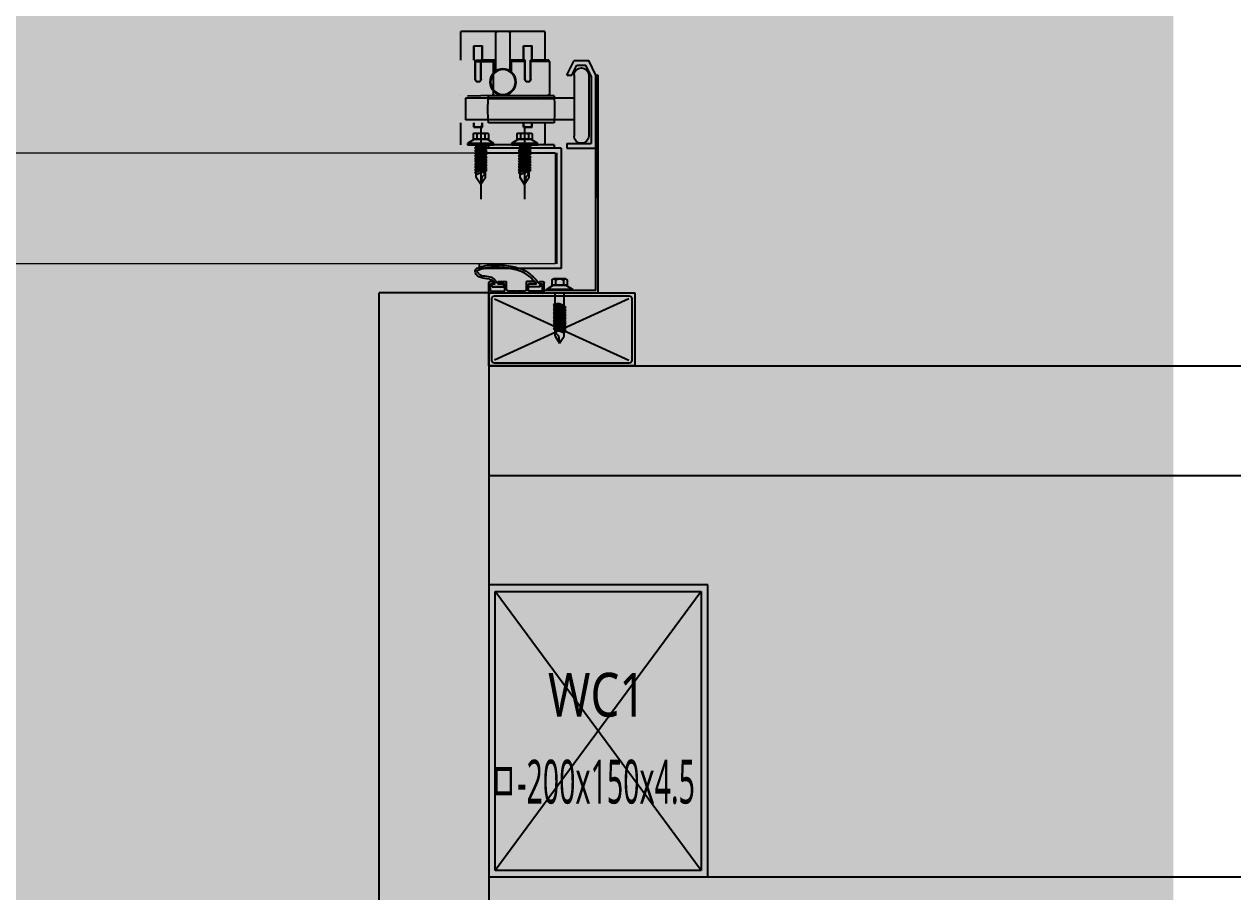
# Model space of a CAD drawing. Header units: millimetres. Extents: x -27408 to 60590, y 623 to 42257.
# Drawn here: x 59379.23 to 59395.42, y 17689.33 to 17700.96 of the extents above; entities that cross this region are included whole.
import ezdxf
from ezdxf.enums import TextEntityAlignment as Align

# ---------------------------------------------------------------- set-up
doc = ezdxf.new("R2010")
doc.units = ezdxf.units.MM
doc.header["$LTSCALE"] = 100
doc.header["$MEASUREMENT"] = 0
doc.header["$PDSIZE"] = -10
doc.linetypes.add('HIDDEN', pattern=[2, 1, -1])
doc.layers.get('0').update_dxf_attribs({"linetype": 'CONTINUOUS'})
doc.layers.get('Defpoints').update_dxf_attribs({"color": 171, "linetype": 'CONTINUOUS'})
for name, color, linetype in [('254', 254, 'CONTINUOUS'), ('ELE9', 9, 'CONTINUOUS'), ('FIN(패널-T75 글라스울)', 6, 'CONTINUOUS'), ('h COLUMN', 252, 'CONTINUOUS'), ('LED', 7, 'CONTINUOUS'), ('OVERHEAD DOOR - 1', 4, 'CONTINUOUS'), ('OVERHEAD DOOR - ETC', 252, 'CONTINUOUS'), ('WC', 2, 'CONTINUOUS')]:
    doc.layers.add(name, color=color, linetype=linetype)
doc.styles.add('TE', font='malgun_0.ttf')

# ---------------------------------------------------------------- blocks, each defined once
blk = doc.blocks.new('*U241')
at = {"color": 0, "linetype": 'ByBlock'}
for p, q in [((100, 75), (-100, 75)), ((-100, 75), (-100, -75)), ((100, -75), (100, 75)), ((-95.5, 70.5), (95.5, 70.5)), ((-95.5, -70.5), (-95.5, 70.5)), ((95.5, 70.5), (95.5, -70.5)), ((95.5, -70.5), (-95.5, -70.5)), ((-100, -75), (100, -75))]:
    blk.add_line(p, q, dxfattribs=at)
at = {"layer": 'Defpoints'}
blk.add_point((0, 0), dxfattribs=at)
blk = doc.blocks.new('WC1')
at = {"layer": 'h COLUMN', "ltscale": 0.1}
for p, q in [((70.5, -95.5), (-70.5, 95.5)), ((70.5, 95.5), (-70.5, -95.5))]:
    blk.add_line(p, q, dxfattribs=at)
at = {"layer": 'h COLUMN', "ltscale": 0.1, "rotation": 90}
blk.add_blockref('*U241', (0, 0), dxfattribs=at)
at = {"layer": 'Defpoints', "style": 'TE'}
for s, width, p in [('WC1', 0.8, (-34.44, 24.8)), ('ㅁ-200x150x4.5', 0.5, (-74.29, -34.76))]:
    blk.add_text(s, height=30, dxfattribs=dict(at, width=width)).set_placement(p, align=Align.MIDDLE_LEFT)
blk = doc.blocks.new('지하2층 WC1 2 배치')
at = {"layer": 'WC'}
blk.add_blockref('WC1', (196100, -77700), dxfattribs=at)
blk = doc.blocks.new('A$Ca9da7916')
at = {"layer": 'OVERHEAD DOOR - ETC'}
h = blk.add_hatch(color=256, dxfattribs=at)
h.dxf.hatch_style = 1
edge = h.paths.add_edge_path()
edge.add_line((708.3, 3327.3), (708.3, 3329.3))
edge.add_spline(control_points=[(708.3, 3329.3), (708.83, 3328.98), (709.36, 3328.66), (709.8, 3328.3)], knot_values=[0, 0, 0, 0, 1.802776, 1.802776, 1.802776, 1.802776], degree=3, periodic=0)
edge.add_line((709.8, 3328.3), (710.01, 3328.03))
edge.add_line((710.01, 3328.03), (710.74, 3327.55))
edge.add_line((710.74, 3327.55), (711.08, 3326.68))
edge.add_line((711.08, 3326.68), (711.49, 3325.41))
edge.add_spline(control_points=[(711.49, 3325.41), (711.98, 3321.23), (712.56, 3316.33), (718.5, 3315.33), (720.03, 3319.59), (721.2, 3324.21), (721.61, 3331.96), (720.76, 3337.58), (720.23, 3341.11)], knot_values=[0, 0, 0, 0, 10.510022, 12.30215, 15.888405, 21.408051, 27.790202, 38.523805, 38.523805, 38.523805, 38.523805], degree=3, periodic=0)
edge.add_spline(control_points=[(720.23, 3341.11), (720.23, 3341.13), (719.57, 3344.34), (717.24, 3351.88), (711.5, 3356.9), (708.3, 3359.7)], knot_values=[81.368069, 81.368069, 81.368069, 81.368069, 81.427954, 91.382666, 103.911951, 103.911951, 103.911951, 103.911951], degree=3, periodic=0)
edge.add_line((708.3, 3359.7), (708.3, 3360.3))
edge.add_line((708.3, 3360.3), (706.3, 3360.3))
edge.add_line((706.3, 3360.3), (706.3, 3352.3))
edge.add_line((706.3, 3352.3), (708.3, 3352.3))
edge.add_line((708.3, 3352.3), (708.3, 3357.7))
edge.add_spline(control_points=[(708.3, 3357.7), (708.68, 3357.37), (709.06, 3357.04), (709.43, 3356.7)], knot_values=[101.110526, 101.110526, 101.110526, 101.110526, 102.614786, 102.614786, 102.614786, 102.614786], degree=3, periodic=0)
edge.add_line((709.43, 3356.7), (709.8, 3356.7))
edge.add_line((709.8, 3356.7), (709.8, 3356.36))
edge.add_spline(control_points=[(709.8, 3356.36), (709.91, 3356.26), (710.01, 3356.17), (711.3, 3354.98), (712.42, 3353.86), (713.91, 3352.11), (714.38, 3351.51), (715.24, 3350.28), (715.63, 3349.64), (716.84, 3347.39), (717.51, 3345.63), (718.28, 3342.95), (718.5, 3342.04), (718.72, 3341.04), (718.74, 3340.95), (718.76, 3340.85)], knot_values=[81.408921, 81.408921, 81.408921, 81.408921, 81.846453, 81.846453, 86.724969, 86.724969, 89.164228, 89.164228, 91.603486, 91.603486, 97.394899, 97.394899, 100.290605, 100.290605, 100.605478, 100.605478, 100.605478, 100.605478], degree=3, periodic=0)
edge.add_spline(control_points=[(718.76, 3340.85), (718.92, 3340.05), (719.06, 3339.25), (719.36, 3337.29), (719.49, 3336.12), (719.64, 3334.33), (719.69, 3333.72), (719.73, 3333.1)], knot_values=[72.981686, 72.981686, 72.981686, 72.981686, 75.56252, 75.56252, 79.405214, 79.405214, 81.408921, 81.408921, 81.408921, 81.408921], degree=3, periodic=0)
edge.add_spline(control_points=[(719.73, 3333.1), (719.79, 3332.28), (719.84, 3331.46), (719.86, 3330.56), (719.87, 3330.47), (719.87, 3330.39)], knot_values=[24.457688, 24.457688, 24.457688, 24.457688, 26.980257, 26.980257, 27.239597, 27.239597, 27.239597, 27.239597], degree=3, periodic=0)
edge.add_spline(control_points=[(719.87, 3330.39), (719.89, 3329.51), (719.88, 3328.63), (719.79, 3326.71), (719.7, 3325.69), (719.42, 3323.72), (719.24, 3322.78), (718.88, 3321.32), (718.74, 3320.82), (718.51, 3320.04), (718.43, 3319.78), (718.26, 3319.24), (718.17, 3318.95), (717.99, 3318.42), (717.89, 3318.16), (717.7, 3317.73), (717.6, 3317.54), (717.42, 3317.28), (717.34, 3317.21), (717.28, 3317.16), (717.27, 3317.16), (717.25, 3317.15), (717.24, 3317.15), (717.17, 3317.13), (717.07, 3317.13), (716.84, 3317.15), (716.7, 3317.18), (716.44, 3317.26), (716.33, 3317.31), (716.03, 3317.47), (715.88, 3317.6), (715.58, 3317.94), (715.44, 3318.15), (714.55, 3318.5), (714.39, 3319.13), (713.97, 3319.89), (713.65, 3320.56), (713.54, 3321.6), (713.4, 3322.16), (712.91, 3325.95)], knot_values=[0, 0, 0, 0, 2.699013, 2.699013, 5.918469, 5.918469, 9.137924, 9.137924, 10.747652, 10.747652, 11.552515, 11.552515, 12.357379, 12.357379, 13.187027, 13.187027, 14.016674, 14.016674, 14.846322, 14.846322, 15.271824, 15.271824, 15.697327, 15.697327, 16.368626, 16.368626, 17.039926, 17.039926, 17.711225, 17.711225, 18.939482, 18.939482, 20.167739, 20.167739, 21.883718, 21.883718, 23.599698, 23.599698, 24.457688, 24.457688, 24.457688, 24.457688], degree=3, periodic=0)
edge.add_spline(control_points=[(712.91, 3325.95), (712.78, 3326.53), (712.58, 3327.1), (712.08, 3328), (711.84, 3328.35), (711.42, 3328.84), (711.27, 3329), (710.95, 3329.3), (710.78, 3329.44), (710.3, 3329.82), (709.98, 3330.02), (709.47, 3330.35), (709.27, 3330.47), (708.3, 3331.3)], knot_values=[0, 0, 0, 0, 1.654202, 1.654202, 2.776859, 2.776859, 3.338188, 3.338188, 3.899517, 3.899517, 4.888564, 4.888564, 5.545615, 5.545615, 5.545615, 5.545615], degree=3, periodic=0)
edge.add_line((708.3, 3331.3), (708.3, 3335.3))
edge.add_line((708.3, 3335.3), (706.3, 3335.3))
edge.add_line((706.3, 3335.3), (706.3, 3327.3))
edge.add_line((706.3, 3327.3), (708.3, 3327.3))
at = {"layer": 'FIN(패널-T75 글라스울)'}
for p, q in [((302, 3325), (302, 4275)), ((577, 3325), (577, 4275)), ((652, 3325), (652, 4275)), ((702, 3325), (227, 3325)), ((702, 3325), (702, 3250))]:
    blk.add_line(p, q, dxfattribs=at)
blk.add_lwpolyline([(702, 4350), (227, 4350), (227, 3250), (702, 3250)], dxfattribs=at)
at = {"layer": 'OVERHEAD DOOR - 1', "lineweight": 0}
for p, q in [((722, 3370.4), (722, 829.6)), ((798, 3370.4), (722, 3370.4)), ((798, 829.6), (798, 3370.4))]:
    blk.add_line(p, q, dxfattribs=at)
at = {"layer": 'OVERHEAD DOOR - ETC'}
for p, q in [((702, 3425), (652, 3425)), ((652, 3425), (652, 3325)), ((654, 3421), (654, 3329)), ((698, 3423), (656, 3423)), ((698, 3329), (656, 3421)), ((698, 3421), (656, 3329)), ((700, 3329), (700, 3421)), ((702, 3325), (702, 3425)), ((702, 3352.04), (702, 3400)), ((702, 3400), (851.2, 3400)), ((703.6, 3398.4), (851.2, 3398.4)), ((703.6, 3398.4), (703.6, 3361.5)), ((851.2, 3398.4), (766.94, 3398.4)), ((801.2, 3378.4), (801.2, 3398.4)), ((804.4, 3378.4), (804.4, 3395.2)), ((850.45, 3395.2), (804.4, 3395.2)), ((851.2, 3393.4), (809.5, 3393.4)), ((850.45, 3395.2), (858, 3391.42)), ((851.2, 3398.4), (851.2, 3400)), ((851.2, 3398.4), (861.2, 3393.4)), ((861.2, 3383.4), (861.2, 3393.4)), ((851.2, 3381.98), (858, 3385.38)), ((858, 3385.38), (858, 3391.42)), ((667.55, 3373.5), (672.35, 3376.65)), ((672.35, 3376.65), (675.83, 3376.65)), ((674.4, 3376.65), (676.2, 3372.36)), ((675.83, 3377.65), (675.02, 3376.65)), ((675.42, 3376.65), (675.83, 3377.65)), ((675.83, 3377.65), (679.24, 3369.35)), ((675.83, 3377.65), (679.24, 3369.35)), ((675.83, 3376.65), (675.83, 3377.65)), ((675.83, 3377.65), (676.63, 3376.65)), ((678.44, 3370.35), (675.83, 3376.65)), ((676.63, 3376.65), (677.66, 3376.65)), ((676.63, 3376.65), (679.24, 3370.35)), ((677.66, 3377.65), (676.86, 3376.65)), ((677.26, 3376.65), (677.66, 3377.65)), ((677.66, 3377.65), (681.08, 3369.35)), ((677.66, 3377.65), (681.08, 3369.35)), ((677.66, 3376.65), (677.66, 3377.65)), ((677.66, 3377.65), (678.46, 3376.65)), ((680.27, 3370.35), (677.66, 3376.65)), ((678.46, 3376.65), (679.49, 3376.65)), ((678.46, 3376.65), (681.08, 3370.35)), ((679.49, 3377.65), (678.69, 3376.65)), ((679.09, 3376.65), (679.49, 3377.65)), ((679.49, 3377.65), (682.91, 3369.35)), ((679.49, 3377.65), (682.91, 3369.35)), ((679.49, 3376.65), (679.49, 3377.65)), ((679.49, 3377.65), (680.3, 3376.65)), ((682.11, 3370.35), (679.49, 3376.65)), ((680.3, 3376.65), (681.33, 3376.65)), ((680.3, 3376.65), (682.91, 3370.35)), ((681.33, 3377.65), (680.52, 3376.65)), ((680.92, 3376.65), (681.33, 3377.65)), ((681.33, 3377.65), (684.74, 3369.35)), ((681.33, 3377.65), (684.74, 3369.35)), ((681.33, 3376.65), (681.33, 3377.65)), ((681.33, 3377.65), (682.13, 3376.65)), ((683.94, 3370.35), (681.33, 3376.65)), ((682.13, 3376.65), (683.16, 3376.65)), ((682.13, 3376.65), (684.74, 3370.35)), ((683.16, 3377.65), (682.35, 3376.65)), ((682.76, 3376.65), (683.16, 3377.65)), ((683.16, 3377.65), (686.58, 3369.35)), ((683.16, 3377.65), (686.58, 3369.35)), ((683.16, 3376.65), (683.16, 3377.65)), ((683.16, 3377.65), (683.96, 3376.65)), ((685.77, 3370.35), (683.16, 3376.65)), ((683.96, 3376.65), (684.99, 3376.65)), ((683.96, 3376.65), (686.58, 3370.35)), ((684.99, 3377.65), (684.19, 3376.65)), ((684.59, 3376.65), (684.99, 3377.65)), ((684.99, 3377.65), (688.41, 3369.35)), ((684.99, 3377.65), (688.41, 3369.35)), ((684.99, 3376.65), (684.99, 3377.65)), ((684.99, 3377.65), (685.8, 3376.65)), ((687.6, 3370.35), (684.99, 3376.65)), ((685.8, 3376.65), (686.82, 3376.65)), ((685.8, 3376.65), (688.41, 3370.35)), ((686.82, 3377.65), (686.02, 3376.65)), ((686.42, 3376.65), (686.82, 3377.65)), ((686.82, 3377.65), (690.24, 3369.35)), ((686.82, 3377.65), (690.24, 3369.35)), ((686.82, 3376.65), (686.82, 3377.65)), ((686.82, 3377.65), (687.63, 3376.65)), ((689.44, 3370.35), (686.82, 3376.65)), ((687.63, 3376.65), (688.66, 3376.65)), ((687.63, 3376.65), (690.24, 3370.35)), ((688.66, 3377.65), (687.85, 3376.65)), ((688.26, 3376.65), (688.66, 3377.65)), ((688.66, 3377.65), (692.07, 3369.35)), ((688.66, 3377.65), (692.07, 3369.35)), ((688.66, 3376.65), (688.66, 3377.65)), ((688.66, 3377.65), (689.46, 3376.65)), ((691.27, 3370.35), (688.66, 3376.65)), ((689.46, 3376.65), (690.49, 3376.65)), ((689.46, 3376.65), (692.07, 3370.35)), ((690.49, 3377.65), (689.69, 3376.65)), ((690.09, 3376.65), (690.49, 3377.65)), ((690.49, 3377.65), (693.91, 3369.35)), ((690.49, 3377.65), (693.91, 3369.35)), ((690.49, 3376.65), (690.49, 3377.65)), ((690.49, 3377.65), (691.29, 3376.65)), ((693.1, 3370.35), (690.49, 3376.65)), ((691.29, 3376.65), (692.32, 3376.65)), ((691.29, 3376.65), (693.91, 3370.35)), ((692.32, 3377.65), (691.52, 3376.65)), ((691.92, 3376.65), (692.32, 3377.65)), ((692.32, 3377.65), (694.72, 3371.75)), ((692.32, 3376.65), (692.32, 3377.65)), ((692.32, 3377.65), (693.13, 3376.65)), ((694.72, 3370.86), (692.32, 3376.65)), ((693.13, 3376.65), (702, 3376.65)), ((693.13, 3376.65), (694.72, 3372.8)), ((704.4, 3382.5), (703.6, 3382.5)), ((703.6, 3382.5), (703.6, 3364.5)), ((704.4, 3364.5), (704.4, 3382.5)), ((707.4, 3377.8), (704.4, 3382.5)), ((704.4, 3382.5), (704.4, 3364.5)), ((707.4, 3378.75), (707.4, 3368.25)), ((711.1, 3378.75), (707.4, 3378.75)), ((707.4, 3369.2), (707.4, 3377.8)), ((711.1, 3376.21), (707.4, 3376.21)), ((711.6, 3377.57), (711.6, 3369.43)), ((804.4, 3378.4), (801.2, 3378.4)), ((851.2, 3383.4), (809.5, 3383.4)), ((820.5, 3383.4), (820.5, 3373.6)), ((820.5, 3382.05), (820.5, 3369.35)), ((835.5, 3383.4), (835.5, 3373.6)), ((835.5, 3382.05), (835.5, 3369.35)), ((851.2, 3378.4), (861.2, 3383.4)), ((851.2, 3378.4), (851.2, 3381.98)), ((672.35, 3370.35), (667.55, 3373.5)), ((672.53, 3372.77), (667.55, 3373.5)), ((672.35, 3370.35), (676.61, 3370.35)), ((675.03, 3370.35), (672.53, 3372.77)), ((676.2, 3372.36), (675.03, 3370.35)), ((676.17, 3372.36), (677.41, 3369.35)), ((676.17, 3372.36), (677.41, 3369.35)), ((676.17, 3371.36), (676.17, 3372.36)), ((676.17, 3372.36), (676.98, 3371.36)), ((676.61, 3370.35), (676.17, 3371.36)), ((677.41, 3369.35), (676.61, 3370.35)), ((676.98, 3371.36), (677.41, 3370.35)), ((677.41, 3370.35), (678.44, 3370.35)), ((677.41, 3370.35), (677.41, 3369.35)), ((677.81, 3370.35), (677.41, 3369.35)), ((677.41, 3369.35), (678.21, 3370.35)), ((679.24, 3369.35), (678.44, 3370.35)), ((679.24, 3370.35), (680.27, 3370.35)), ((679.65, 3370.35), (679.24, 3369.35)), ((679.24, 3369.35), (680.05, 3370.35)), ((679.24, 3370.35), (679.24, 3369.35)), ((681.08, 3369.35), (680.27, 3370.35)), ((681.08, 3370.35), (682.11, 3370.35)), ((681.48, 3370.35), (681.08, 3369.35)), ((681.08, 3369.35), (681.88, 3370.35)), ((681.08, 3370.35), (681.08, 3369.35)), ((682.91, 3369.35), (682.11, 3370.35)), ((682.91, 3370.35), (683.94, 3370.35)), ((682.91, 3370.35), (682.91, 3369.35)), ((683.31, 3370.35), (682.91, 3369.35)), ((682.91, 3369.35), (683.71, 3370.35)), ((684.74, 3369.35), (683.94, 3370.35)), ((684.74, 3370.35), (685.77, 3370.35)), ((685.14, 3370.35), (684.74, 3369.35)), ((684.74, 3369.35), (685.55, 3370.35)), ((684.74, 3370.35), (684.74, 3369.35)), ((686.58, 3369.35), (685.77, 3370.35)), ((686.58, 3370.35), (687.6, 3370.35)), ((686.98, 3370.35), (686.58, 3369.35)), ((686.58, 3369.35), (687.38, 3370.35)), ((686.58, 3370.35), (686.58, 3369.35)), ((688.41, 3369.35), (687.6, 3370.35)), ((688.41, 3370.35), (689.44, 3370.35)), ((688.81, 3370.35), (688.41, 3369.35)), ((688.41, 3369.35), (689.21, 3370.35)), ((688.41, 3370.35), (688.41, 3369.35)), ((690.24, 3369.35), (689.44, 3370.35)), ((690.24, 3370.35), (691.27, 3370.35)), ((690.64, 3370.35), (690.24, 3369.35)), ((690.24, 3369.35), (691.05, 3370.35)), ((690.24, 3370.35), (690.24, 3369.35)), ((692.07, 3369.35), (691.27, 3370.35)), ((692.07, 3370.35), (693.1, 3370.35)), ((692.48, 3370.35), (692.07, 3369.35)), ((692.07, 3369.35), (692.88, 3370.35)), ((692.07, 3370.35), (692.07, 3369.35)), ((693.91, 3369.35), (693.1, 3370.35)), ((693.91, 3370.35), (702, 3370.35)), ((694.31, 3370.35), (693.91, 3369.35)), ((693.91, 3369.35), (694.71, 3370.35)), ((693.91, 3370.35), (693.91, 3369.35)), ((704.4, 3364.5), (707.4, 3369.2)), ((711.1, 3370.79), (707.4, 3370.79)), ((711.1, 3368.25), (707.4, 3368.25)), ((801.2, 3374.6), (718.8, 3374.6)), ((718.8, 3374.6), (718.8, 3318.76)), ((798, 3371.4), (722, 3371.4)), ((798, 3318.76), (798, 3370.4)), ((801.2, 3374.6), (801.2, 3318.76)), ((801.2, 3369.75), (801.2, 3324.75)), ((803.5, 3369.75), (801.2, 3369.75)), ((803.5, 3369.75), (803.5, 3324.75)), ((818.5, 3369.75), (818.5, 3324.75)), ((820.5, 3369.75), (820.5, 3324.75)), ((820.5, 3369.35), (820.5, 3324.75)), ((835, 3369.75), (835, 3324.75)), ((835.5, 3369.35), (835.5, 3324.75)), ((837, 3369.75), (837, 3324.75)), ((702, 3363), (708.8, 3363)), ((702, 3363), (702, 3362.56)), ((703.6, 3361.5), (702, 3361.5)), ((702, 3326.56), (702, 3361.44)), ((703.3, 3361.7), (708.3, 3361.7)), ((703.3, 3361.7), (703.3, 3352.1)), ((703.6, 3364.5), (704.4, 3364.5)), ((706.3, 3360.3), (706.3, 3352.3)), ((706.3, 3360.3), (708.3, 3360.3)), ((708.3, 3360.3), (706.3, 3360.3)), ((706.3, 3360.3), (706.3, 3352.3)), ((708.3, 3360.3), (706.3, 3360.3)), ((706.3, 3360.3), (706.3, 3352.3)), ((708.3, 3359.7), (708.3, 3361.7)), ((708.3, 3359.7), (708.3, 3360.3)), ((708.3, 3359.7), (708.3, 3360.3)), ((708.3, 3359.7), (708.3, 3360.3)), ((708.3, 3359.7), (709.8, 3359.7)), ((709.8, 3359.7), (709.8, 3362)), ((803.5, 3363.5), (804.5, 3363.5)), ((818.5, 3363.5), (804.5, 3363.5)), ((837, 3359.08), (837.45, 3365.74)), ((837.12, 3363.5), (837, 3363.5)), ((860.5, 3366.5), (838.41, 3366.5)), ((860.5, 3366.5), (860.5, 3353.55)), ((860.5, 3366.5), (861.5, 3366.03)), ((861.5, 3366.03), (861.5, 3353.55)), ((881.2, 3363.5), (861.5, 3363.5)), ((881.2, 3363.5), (881.2, 3306)), ((703.3, 3352.1), (708.3, 3352.1)), ((704.3, 3350.8), (709.8, 3350.8)), ((706.3, 3352.3), (708.3, 3352.3)), ((706.3, 3352.3), (708.3, 3352.3)), ((706.3, 3352.3), (708.3, 3352.3)), ((708.3, 3352.3), (708.3, 3357.7)), ((708.3, 3352.3), (708.3, 3357.7)), ((708.3, 3352.3), (708.3, 3357.7)), ((708.3, 3356.7), (708.3, 3352.1)), ((708.3, 3356.7), (709.8, 3356.7)), ((709.43, 3356.7), (709.8, 3356.7)), ((709.43, 3356.7), (709.8, 3356.7)), ((709.8, 3356.7), (709.8, 3350.8)), ((709.8, 3356.7), (709.8, 3356.36)), ((709.8, 3356.7), (709.8, 3356.36)), ((781.13, 3352.7), (776.33, 3349.55)), ((781.13, 3352.7), (785.39, 3352.7)), ((783.81, 3352.7), (781.31, 3350.28)), ((784.98, 3350.69), (783.81, 3352.7)), ((784.6, 3345.4), (788.02, 3353.7)), ((784.6, 3345.4), (788.02, 3353.7)), ((787.22, 3352.7), (784.6, 3346.4)), ((784.95, 3350.69), (786.19, 3353.7)), ((784.95, 3350.69), (786.19, 3353.7)), ((785.39, 3352.7), (784.95, 3351.69)), ((784.95, 3351.69), (784.95, 3350.69)), ((784.95, 3350.69), (785.75, 3351.69)), ((786.19, 3353.7), (785.39, 3352.7)), ((785.41, 3346.4), (788.02, 3352.7)), ((785.75, 3351.69), (786.19, 3352.7)), ((786.59, 3352.7), (786.19, 3353.7)), ((786.19, 3353.7), (786.99, 3352.7)), ((786.19, 3352.7), (786.19, 3353.7)), ((786.19, 3352.7), (787.22, 3352.7)), ((786.44, 3345.4), (789.86, 3353.7)), ((786.44, 3345.4), (789.86, 3353.7)), ((789.05, 3352.7), (786.44, 3346.4)), ((788.02, 3353.7), (787.22, 3352.7)), ((787.24, 3346.4), (789.86, 3352.7)), ((788.42, 3352.7), (788.02, 3353.7)), ((788.02, 3353.7), (788.83, 3352.7)), ((788.02, 3352.7), (788.02, 3353.7)), ((788.02, 3352.7), (789.05, 3352.7)), ((788.27, 3345.4), (791.69, 3353.7)), ((788.27, 3345.4), (791.69, 3353.7)), ((790.88, 3352.7), (788.27, 3346.4)), ((789.86, 3353.7), (789.05, 3352.7)), ((789.07, 3346.4), (791.69, 3352.7)), ((790.26, 3352.7), (789.86, 3353.7)), ((789.86, 3353.7), (790.66, 3352.7)), ((789.86, 3352.7), (789.86, 3353.7)), ((789.86, 3352.7), (790.88, 3352.7)), ((790.1, 3345.4), (793.52, 3353.7)), ((790.1, 3345.4), (793.52, 3353.7)), ((792.72, 3352.7), (790.1, 3346.4)), ((791.69, 3353.7), (790.88, 3352.7)), ((790.91, 3346.4), (793.52, 3352.7)), ((792.09, 3352.7), (791.69, 3353.7)), ((791.69, 3353.7), (792.49, 3352.7)), ((791.69, 3352.7), (791.69, 3353.7)), ((791.69, 3352.7), (792.72, 3352.7)), ((791.94, 3345.4), (795.35, 3353.7)), ((791.94, 3345.4), (795.35, 3353.7)), ((794.55, 3352.7), (791.94, 3346.4)), ((793.52, 3353.7), (792.72, 3352.7)), ((792.74, 3346.4), (795.35, 3352.7)), ((793.92, 3352.7), (793.52, 3353.7)), ((793.52, 3353.7), (794.33, 3352.7)), ((793.52, 3352.7), (793.52, 3353.7)), ((793.52, 3352.7), (794.55, 3352.7)), ((793.77, 3345.4), (797.19, 3353.7)), ((793.77, 3345.4), (797.19, 3353.7)), ((796.38, 3352.7), (793.77, 3346.4)), ((795.35, 3353.7), (794.55, 3352.7)), ((794.57, 3346.4), (797.19, 3352.7)), ((795.76, 3352.7), (795.35, 3353.7)), ((795.35, 3353.7), (796.16, 3352.7)), ((795.35, 3352.7), (795.35, 3353.7)), ((795.35, 3352.7), (796.38, 3352.7)), ((795.6, 3345.4), (799.02, 3353.7)), ((795.6, 3345.4), (799.02, 3353.7)), ((798.22, 3352.7), (795.6, 3346.4)), ((797.19, 3353.7), (796.38, 3352.7)), ((796.41, 3346.4), (799.02, 3352.7)), ((797.59, 3352.7), (797.19, 3353.7)), ((797.19, 3353.7), (797.99, 3352.7)), ((797.19, 3352.7), (797.19, 3353.7)), ((797.19, 3352.7), (798.22, 3352.7)), ((797.44, 3345.4), (800.85, 3353.7)), ((797.44, 3345.4), (800.85, 3353.7)), ((800.05, 3352.7), (797.44, 3346.4)), ((799.02, 3353.7), (798.22, 3352.7)), ((798.24, 3346.4), (800.85, 3352.7)), ((799.42, 3352.7), (799.02, 3353.7)), ((799.02, 3353.7), (799.82, 3352.7)), ((799.02, 3352.7), (799.02, 3353.7)), ((799.02, 3352.7), (800.05, 3352.7)), ((799.27, 3345.4), (802.69, 3353.7)), ((799.27, 3345.4), (802.69, 3353.7)), ((801.88, 3352.7), (799.27, 3346.4)), ((800.85, 3353.7), (800.05, 3352.7)), ((800.07, 3346.4), (802.69, 3352.7)), ((801.26, 3352.7), (800.85, 3353.7)), ((800.85, 3353.7), (801.66, 3352.7)), ((800.85, 3352.7), (800.85, 3353.7)), ((800.85, 3352.7), (801.88, 3352.7)), ((803.5, 3352.19), (801.1, 3346.4)), ((801.1, 3345.4), (803.5, 3351.3)), ((802.69, 3353.7), (801.88, 3352.7)), ((803.09, 3352.7), (802.69, 3353.7)), ((802.69, 3353.7), (803.49, 3352.7)), ((802.69, 3352.7), (802.69, 3353.7)), ((802.69, 3352.7), (803.5, 3352.7)), ((803.5, 3340.55), (803.5, 3358.55)), ((803.5, 3358.55), (804.3, 3358.55)), ((804.3, 3340.55), (804.3, 3358.55)), ((804.3, 3358.55), (807.3, 3353.85)), ((804.3, 3358.55), (804.3, 3340.55)), ((811, 3354.8), (807.3, 3354.8)), ((807.3, 3344.3), (807.3, 3354.8)), ((807.3, 3353.85), (807.3, 3345.25)), ((811, 3352.26), (807.3, 3352.26)), ((811.5, 3345.48), (811.5, 3353.62)), ((815.5, 3348.75), (815.5, 3354.75)), ((815.5, 3354.75), (818.5, 3354.75)), ((815.75, 3349), (815.75, 3354.5)), ((815.75, 3354.5), (818.5, 3354.5)), ((848.5, 3353.75), (861.5, 3353.75)), ((848.5, 3353.55), (861.5, 3353.55)), ((861.5, 3354.75), (871.2, 3354.75)), ((861.5, 3354.5), (870.95, 3354.5)), ((870.95, 3354.5), (870.95, 3349)), ((871.2, 3348.75), (871.2, 3354.75)), ((703.3, 3344.5), (703, 3344)), ((703, 3344), (703.3, 3343.5)), ((703.3, 3349.8), (703.3, 3344.5)), ((703.3, 3343.5), (703.3, 3338.2)), ((816.5, 3349.55), (766.15, 3349.55)), ((781.31, 3350.28), (776.33, 3349.55)), ((776.33, 3349.55), (781.13, 3346.4)), ((781.13, 3346.4), (784.6, 3346.4)), ((783.17, 3346.4), (784.98, 3350.69)), ((784.6, 3345.4), (783.8, 3346.4)), ((784.2, 3346.4), (784.6, 3345.4)), ((784.6, 3346.4), (784.6, 3345.4)), ((784.6, 3345.4), (785.41, 3346.4)), ((785.41, 3346.4), (786.44, 3346.4)), ((786.44, 3345.4), (785.63, 3346.4)), ((786.04, 3346.4), (786.44, 3345.4)), ((786.44, 3346.4), (786.44, 3345.4)), ((786.44, 3345.4), (787.24, 3346.4)), ((787.24, 3346.4), (788.27, 3346.4)), ((788.27, 3345.4), (787.47, 3346.4)), ((787.87, 3346.4), (788.27, 3345.4)), ((788.27, 3346.4), (788.27, 3345.4)), ((788.27, 3345.4), (789.07, 3346.4)), ((789.07, 3346.4), (790.1, 3346.4)), ((790.1, 3345.4), (789.3, 3346.4)), ((789.7, 3346.4), (790.1, 3345.4)), ((790.1, 3346.4), (790.1, 3345.4)), ((790.1, 3345.4), (790.91, 3346.4)), ((790.91, 3346.4), (791.94, 3346.4)), ((791.94, 3345.4), (791.13, 3346.4)), ((791.53, 3346.4), (791.94, 3345.4)), ((791.94, 3346.4), (791.94, 3345.4)), ((791.94, 3345.4), (792.74, 3346.4)), ((792.74, 3346.4), (793.77, 3346.4)), ((793.77, 3345.4), (792.97, 3346.4)), ((793.37, 3346.4), (793.77, 3345.4)), ((793.77, 3346.4), (793.77, 3345.4)), ((793.77, 3345.4), (794.57, 3346.4)), ((794.57, 3346.4), (795.6, 3346.4)), ((795.6, 3345.4), (794.8, 3346.4)), ((795.2, 3346.4), (795.6, 3345.4)), ((795.6, 3346.4), (795.6, 3345.4)), ((795.6, 3345.4), (796.41, 3346.4)), ((796.41, 3346.4), (797.44, 3346.4)), ((797.44, 3345.4), (796.63, 3346.4)), ((797.03, 3346.4), (797.44, 3345.4)), ((797.44, 3346.4), (797.44, 3345.4)), ((797.44, 3345.4), (798.24, 3346.4)), ((798.24, 3346.4), (799.27, 3346.4)), ((799.27, 3345.4), (798.46, 3346.4)), ((798.87, 3346.4), (799.27, 3345.4)), ((799.27, 3346.4), (799.27, 3345.4)), ((799.27, 3345.4), (800.07, 3346.4)), ((800.07, 3346.4), (801.1, 3346.4)), ((801.1, 3345.4), (800.3, 3346.4)), ((800.7, 3346.4), (801.1, 3345.4)), ((801.1, 3346.4), (801.1, 3345.4)), ((801.1, 3345.4), (801.91, 3346.4)), ((801.91, 3346.4), (803.5, 3350.25)), ((801.91, 3346.4), (803.5, 3346.4)), ((807.3, 3345.25), (804.3, 3340.55)), ((811, 3346.84), (807.3, 3346.84)), ((811, 3344.3), (807.3, 3344.3)), ((815.5, 3348.75), (818.5, 3348.75)), ((815.75, 3349), (818.5, 3349)), ((848.5, 3349.95), (861.5, 3349.95)), ((848.5, 3349.75), (861.5, 3349.75)), ((860.5, 3349.95), (860.5, 3340.25)), ((861.5, 3349.95), (861.5, 3340.25)), ((861.5, 3349), (870.95, 3349)), ((861.5, 3348.75), (871.2, 3348.75)), ((703.3, 3335.9), (708.3, 3335.9)), ((703.3, 3326.3), (703.3, 3335.9)), ((704.3, 3337.2), (709.8, 3337.2)), ((706.3, 3327.3), (706.3, 3335.3)), ((706.3, 3335.3), (708.3, 3335.3)), ((706.3, 3335.3), (706.3, 3327.3)), ((708.3, 3335.3), (706.3, 3335.3)), ((706.3, 3335.3), (706.3, 3327.3)), ((708.3, 3335.3), (706.3, 3335.3)), ((708.3, 3331.3), (708.3, 3335.9)), ((708.3, 3335.3), (708.3, 3331.3)), ((708.3, 3331.3), (708.3, 3335.3)), ((708.3, 3331.3), (708.3, 3335.3)), ((709.8, 3331.3), (709.8, 3337.2)), ((804.3, 3340.55), (803.5, 3340.55)), ((861.5, 3340.25), (853.63, 3340.25)), ((853.98, 3339.75), (880.2, 3339.75)), ((881.2, 3338.75), (881.2, 3330.75)), ((656, 3327), (698, 3327)), ((703.3, 3326.3), (708.3, 3326.3)), ((706.3, 3327.3), (708.3, 3327.3)), ((706.3, 3327.3), (708.3, 3327.3)), ((706.3, 3327.3), (708.3, 3327.3)), ((708.3, 3331.3), (709.8, 3331.3)), ((708.3, 3329.3), (708.3, 3327.3)), ((708.3, 3327.3), (708.3, 3329.3)), ((708.3, 3327.3), (708.3, 3329.3)), ((708.3, 3328.3), (708.3, 3326.3)), ((708.3, 3328.3), (709.8, 3328.3)), ((709.8, 3328.3), (709.8, 3326)), ((710.01, 3328.03), (709.8, 3328.3)), ((710.74, 3327.55), (710.01, 3328.03)), ((711.08, 3326.68), (710.74, 3327.55)), ((711.49, 3325.41), (711.08, 3326.68)), ((803.5, 3310.55), (803.5, 3328.55)), ((803.5, 3328.55), (804.3, 3328.55)), ((804.3, 3310.55), (804.3, 3328.55)), ((804.3, 3328.55), (807.3, 3323.85)), ((804.3, 3328.55), (804.3, 3310.55)), ((837, 3310.42), (837.45, 3328.76)), ((860.5, 3328), (838.41, 3328)), ((861.5, 3329.25), (853.63, 3329.25)), ((853.98, 3329.75), (880.2, 3329.75)), ((860.5, 3329.25), (860.5, 3319.55)), ((860.5, 3328), (861.5, 3328.47)), ((860.5, 3315.95), (860.5, 3328)), ((861.5, 3329.25), (861.5, 3319.55)), ((861.5, 3315.95), (861.5, 3328.47)), ((652, 3325), (702, 3325)), ((702, 3325), (702, 3325.44)), ((702, 3325), (708.8, 3325)), ((718.8, 3318.76), (722, 3318.76)), ((816.5, 3319.55), (766.15, 3319.55)), ((781.13, 3322.7), (776.33, 3319.55)), ((781.31, 3320.28), (776.33, 3319.55)), ((776.33, 3319.55), (781.13, 3316.4)), ((781.13, 3322.7), (785.39, 3322.7)), ((783.81, 3322.7), (781.31, 3320.28)), ((783.17, 3316.4), (784.98, 3320.69)), ((784.98, 3320.69), (783.81, 3322.7)), ((784.6, 3315.4), (788.02, 3323.7)), ((784.6, 3315.4), (788.02, 3323.7)), ((787.22, 3322.7), (784.6, 3316.4)), ((784.95, 3320.69), (786.19, 3323.7)), ((784.95, 3320.69), (786.19, 3323.7)), ((785.39, 3322.7), (784.95, 3321.69)), ((784.95, 3321.69), (784.95, 3320.69)), ((784.95, 3320.69), (785.75, 3321.69)), ((786.19, 3323.7), (785.39, 3322.7)), ((785.41, 3316.4), (788.02, 3322.7)), ((785.75, 3321.69), (786.19, 3322.7)), ((786.59, 3322.7), (786.19, 3323.7)), ((786.19, 3323.7), (786.99, 3322.7)), ((786.19, 3322.7), (786.19, 3323.7)), ((786.19, 3322.7), (787.22, 3322.7)), ((786.44, 3315.4), (789.86, 3323.7)), ((786.44, 3315.4), (789.86, 3323.7)), ((789.05, 3322.7), (786.44, 3316.4)), ((788.02, 3323.7), (787.22, 3322.7)), ((787.24, 3316.4), (789.86, 3322.7)), ((788.42, 3322.7), (788.02, 3323.7)), ((788.02, 3323.7), (788.83, 3322.7)), ((788.02, 3322.7), (788.02, 3323.7)), ((788.02, 3322.7), (789.05, 3322.7)), ((788.27, 3315.4), (791.69, 3323.7)), ((788.27, 3315.4), (791.69, 3323.7)), ((790.88, 3322.7), (788.27, 3316.4)), ((789.86, 3323.7), (789.05, 3322.7)), ((789.07, 3316.4), (791.69, 3322.7)), ((790.26, 3322.7), (789.86, 3323.7)), ((789.86, 3323.7), (790.66, 3322.7)), ((789.86, 3322.7), (789.86, 3323.7)), ((789.86, 3322.7), (790.88, 3322.7)), ((790.1, 3315.4), (793.52, 3323.7)), ((790.1, 3315.4), (793.52, 3323.7)), ((792.72, 3322.7), (790.1, 3316.4)), ((791.69, 3323.7), (790.88, 3322.7)), ((790.91, 3316.4), (793.52, 3322.7)), ((792.09, 3322.7), (791.69, 3323.7)), ((791.69, 3323.7), (792.49, 3322.7)), ((791.69, 3322.7), (791.69, 3323.7)), ((791.69, 3322.7), (792.72, 3322.7)), ((791.94, 3315.4), (795.35, 3323.7)), ((791.94, 3315.4), (795.35, 3323.7)), ((794.55, 3322.7), (791.94, 3316.4)), ((793.52, 3323.7), (792.72, 3322.7)), ((792.74, 3316.4), (795.35, 3322.7)), ((793.92, 3322.7), (793.52, 3323.7)), ((793.52, 3323.7), (794.33, 3322.7)), ((793.52, 3322.7), (793.52, 3323.7)), ((793.52, 3322.7), (794.55, 3322.7)), ((793.77, 3315.4), (797.19, 3323.7)), ((793.77, 3315.4), (797.19, 3323.7)), ((796.38, 3322.7), (793.77, 3316.4)), ((795.35, 3323.7), (794.55, 3322.7)), ((794.57, 3316.4), (797.19, 3322.7)), ((795.76, 3322.7), (795.35, 3323.7)), ((795.35, 3323.7), (796.16, 3322.7)), ((795.35, 3322.7), (795.35, 3323.7)), ((795.35, 3322.7), (796.38, 3322.7)), ((795.6, 3315.4), (799.02, 3323.7)), ((795.6, 3315.4), (799.02, 3323.7)), ((798.22, 3322.7), (795.6, 3316.4)), ((797.19, 3323.7), (796.38, 3322.7)), ((796.41, 3316.4), (799.02, 3322.7)), ((797.59, 3322.7), (797.19, 3323.7)), ((797.19, 3323.7), (797.99, 3322.7)), ((797.19, 3322.7), (797.19, 3323.7)), ((797.19, 3322.7), (798.22, 3322.7)), ((797.44, 3315.4), (800.85, 3323.7)), ((797.44, 3315.4), (800.85, 3323.7)), ((800.05, 3322.7), (797.44, 3316.4)), ((801.2, 3318.76), (798, 3318.76)), ((799.02, 3323.7), (798.22, 3322.7)), ((798.24, 3316.4), (800.85, 3322.7)), ((799.42, 3322.7), (799.02, 3323.7)), ((799.02, 3323.7), (799.82, 3322.7)), ((799.02, 3322.7), (799.02, 3323.7)), ((799.02, 3322.7), (800.05, 3322.7)), ((799.27, 3315.4), (802.69, 3323.7)), ((799.27, 3315.4), (802.69, 3323.7)), ((801.88, 3322.7), (799.27, 3316.4)), ((800.85, 3323.7), (800.05, 3322.7)), ((800.07, 3316.4), (802.69, 3322.7)), ((801.26, 3322.7), (800.85, 3323.7)), ((800.85, 3323.7), (801.66, 3322.7)), ((800.85, 3322.7), (800.85, 3323.7)), ((800.85, 3322.7), (801.88, 3322.7)), ((803.5, 3322.19), (801.1, 3316.4)), ((801.1, 3315.4), (803.5, 3321.3)), ((803.5, 3324.75), (801.2, 3324.75)), ((802.69, 3323.7), (801.88, 3322.7)), ((801.91, 3316.4), (803.5, 3320.25)), ((803.09, 3322.7), (802.69, 3323.7)), ((802.69, 3323.7), (803.49, 3322.7)), ((802.69, 3322.7), (802.69, 3323.7)), ((802.69, 3322.7), (803.5, 3322.7)), ((811, 3324.8), (807.3, 3324.8)), ((807.3, 3314.3), (807.3, 3324.8)), ((807.3, 3323.85), (807.3, 3315.25)), ((811, 3322.26), (807.3, 3322.26)), ((811.5, 3315.48), (811.5, 3323.62)), ((815.5, 3314.75), (815.5, 3320.75)), ((815.5, 3320.75), (818.5, 3320.75)), ((815.75, 3315), (815.75, 3320.5)), ((815.75, 3320.5), (818.5, 3320.5)), ((820.5, 3324.75), (820.5, 3309.09)), ((835.5, 3324.75), (835.5, 3309.09)), ((848.5, 3319.75), (861.5, 3319.75)), ((848.5, 3319.55), (861.5, 3319.55)), ((861.5, 3320.75), (871.2, 3320.75)), ((861.5, 3320.5), (870.95, 3320.5)), ((870.95, 3320.5), (870.95, 3315)), ((871.2, 3314.75), (871.2, 3320.75)), ((781.13, 3316.4), (784.6, 3316.4)), ((784.6, 3315.4), (783.8, 3316.4)), ((784.2, 3316.4), (784.6, 3315.4)), ((784.6, 3316.4), (784.6, 3315.4)), ((784.6, 3315.4), (785.41, 3316.4)), ((785.41, 3316.4), (786.44, 3316.4)), ((786.44, 3315.4), (785.63, 3316.4)), ((786.04, 3316.4), (786.44, 3315.4)), ((786.44, 3316.4), (786.44, 3315.4)), ((786.44, 3315.4), (787.24, 3316.4)), ((787.24, 3316.4), (788.27, 3316.4)), ((788.27, 3315.4), (787.47, 3316.4)), ((787.87, 3316.4), (788.27, 3315.4)), ((788.27, 3316.4), (788.27, 3315.4)), ((788.27, 3315.4), (789.07, 3316.4)), ((789.07, 3316.4), (790.1, 3316.4)), ((790.1, 3315.4), (789.3, 3316.4)), ((789.7, 3316.4), (790.1, 3315.4)), ((790.1, 3316.4), (790.1, 3315.4)), ((790.1, 3315.4), (790.91, 3316.4)), ((790.91, 3316.4), (791.94, 3316.4)), ((791.94, 3315.4), (791.13, 3316.4)), ((791.53, 3316.4), (791.94, 3315.4)), ((791.94, 3316.4), (791.94, 3315.4)), ((791.94, 3315.4), (792.74, 3316.4)), ((792.74, 3316.4), (793.77, 3316.4)), ((793.77, 3315.4), (792.97, 3316.4)), ((793.37, 3316.4), (793.77, 3315.4)), ((793.77, 3316.4), (793.77, 3315.4)), ((793.77, 3315.4), (794.57, 3316.4)), ((794.57, 3316.4), (795.6, 3316.4)), ((795.6, 3315.4), (794.8, 3316.4)), ((795.2, 3316.4), (795.6, 3315.4)), ((795.6, 3316.4), (795.6, 3315.4)), ((795.6, 3315.4), (796.41, 3316.4)), ((796.41, 3316.4), (797.44, 3316.4)), ((797.44, 3315.4), (796.63, 3316.4)), ((797.03, 3316.4), (797.44, 3315.4)), ((797.44, 3316.4), (797.44, 3315.4)), ((797.44, 3315.4), (798.24, 3316.4)), ((798.24, 3316.4), (799.27, 3316.4)), ((799.27, 3315.4), (798.46, 3316.4)), ((798.87, 3316.4), (799.27, 3315.4)), ((799.27, 3316.4), (799.27, 3315.4)), ((799.27, 3315.4), (800.07, 3316.4)), ((800.07, 3316.4), (801.1, 3316.4)), ((801.1, 3315.4), (800.3, 3316.4)), ((800.7, 3316.4), (801.1, 3315.4)), ((801.1, 3316.4), (801.1, 3315.4)), ((801.1, 3315.4), (801.91, 3316.4)), ((801.91, 3316.4), (803.5, 3316.4)), ((804.3, 3310.55), (803.5, 3310.55)), ((807.3, 3315.25), (804.3, 3310.55)), ((811, 3316.84), (807.3, 3316.84)), ((811, 3314.3), (807.3, 3314.3)), ((815.5, 3314.75), (818.5, 3314.75)), ((815.75, 3315), (818.5, 3315)), ((848.5, 3315.95), (861.5, 3315.95)), ((848.5, 3315.75), (861.5, 3315.75)), ((861.5, 3315), (870.95, 3315)), ((861.5, 3314.75), (871.2, 3314.75)), ((803.5, 3306), (818.5, 3306)), ((803.5, 3306), (804.5, 3306)), ((835.5, 3309.09), (820.5, 3309.09)), ((837.12, 3306), (837, 3306)), ((861.5, 3306), (881.2, 3306))]:
    blk.add_line(p, q, dxfattribs=at)
for radius in [9, 8.5]:
    blk.add_circle((846.5, 3334.75), radius, dxfattribs=at)
for centre, radius, start, end in [((656, 3421), 2, 90, 180), ((698, 3421), 2, 0, 90), ((809.5, 3388.4), 5, 90, 270), ((851.2, 3388.4), 5, 270, 90), ((709.74, 3377.48), 1.86, 316.9662, 43.0338), ((703.99, 3373.5), 7.61, 339.11949, 20.88051), ((709.74, 3369.52), 1.86, 316.9662, 43.0338), ((827.75, 3235.32), 134.75, 86.0638, 93.9362), ((702.37, 3362), 0.671, 123.55838, 236.44162), ((708.8, 3362), 1, 0, 90), ((838.41, 3365.5), 1, 90, 165.90307), ((704.3, 3349.8), 1, 90, 180), ((809.64, 3353.53), 1.86, 316.9662, 43.0338), ((803.89, 3349.55), 7.61, 339.11949, 20.88051), ((848.5, 3351.75), 2, 90, 180), ((848.5, 3351.75), 2, 180, 270), ((848.5, 3351.75), 1.8, 90, 180), ((848.5, 3351.75), 1.8, 180, 270), ((809.64, 3345.57), 1.86, 316.9662, 43.0338), ((704.3, 3338.2), 1, 180, 270), ((880.2, 3338.75), 1, 0, 90), ((656, 3329), 2, 180, 270), ((698, 3329), 2, 270, 0), ((702.37, 3326), 0.671, 123.55838, 236.44162), ((708.8, 3326), 1, 270, 0), ((838.41, 3329), 1, 194.09693, 270), ((880.2, 3330.75), 1, 270, 0), ((809.64, 3323.53), 1.86, 316.9662, 43.0338), ((803.89, 3319.55), 7.61, 339.11949, 20.88051), ((827.75, 3459.18), 134.75, 266.0638, 273.9362), ((848.5, 3317.75), 2, 90, 180), ((848.5, 3317.75), 2, 180, 270), ((848.5, 3317.75), 1.8, 90, 180), ((848.5, 3317.75), 1.8, 180, 270), ((809.64, 3315.57), 1.86, 316.9662, 43.0338)]:
    blk.add_arc(centre, radius, start, end, dxfattribs=at)
for points, knots in [([(720.23, 3341.11), (720.23, 3341.13), (719.57, 3344.34), (717.24, 3351.88), (711.5, 3356.9), (708.3, 3359.7)], [81.368069, 81.368069, 81.368069, 81.368069, 81.427954, 91.382666, 103.911951, 103.911951, 103.911951, 103.911951]), ([(720.23, 3341.11), (720.23, 3341.13), (719.57, 3344.34), (717.24, 3351.88), (711.5, 3356.9), (708.3, 3359.7)], [81.368069, 81.368069, 81.368069, 81.368069, 81.427954, 91.382666, 103.911951, 103.911951, 103.911951, 103.911951]), ([(719.87, 3330.39), (719.8, 3331.94), (719.72, 3333.45), (719.49, 3336.12), (719.36, 3337.29), (719.04, 3339.35), (718.88, 3340.24), (718.5, 3342.04), (718.28, 3342.95), (717.51, 3345.63), (716.84, 3347.39), (715.63, 3349.64), (715.24, 3350.28), (714.38, 3351.51), (713.91, 3352.11), (712.42, 3353.86), (711.3, 3354.98), (710.01, 3356.17), (709.91, 3356.26), (709.8, 3356.36)], [70.088544, 70.088544, 70.088544, 70.088544, 74.985393, 74.985393, 78.828087, 78.828087, 81.723794, 81.723794, 84.6195, 84.6195, 90.410913, 90.410913, 92.850171, 92.850171, 95.28943, 95.28943, 100.167946, 100.167946, 100.605478, 100.605478, 100.605478, 100.605478]), ([(712.91, 3325.95), (713.4, 3322.16), (713.54, 3321.6), (713.65, 3320.56), (713.97, 3319.89), (714.39, 3319.13), (714.55, 3318.5), (715.44, 3318.15), (715.58, 3317.94), (715.88, 3317.6), (716.03, 3317.47), (716.33, 3317.31), (716.44, 3317.26), (716.7, 3317.18), (716.84, 3317.15), (717.07, 3317.13), (717.17, 3317.13), (717.24, 3317.15), (717.25, 3317.15), (717.27, 3317.16), (717.28, 3317.16), (717.34, 3317.21), (717.42, 3317.28), (717.6, 3317.54), (717.7, 3317.73), (717.89, 3318.16), (717.99, 3318.42), (718.17, 3318.95), (718.26, 3319.24), (718.43, 3319.78), (718.51, 3320.04), (718.74, 3320.82), (718.88, 3321.32), (719.24, 3322.78), (719.42, 3323.72), (719.7, 3325.69), (719.79, 3326.71), (719.88, 3328.71), (719.89, 3329.68), (719.84, 3331.6), (719.78, 3332.56), (719.53, 3335.44), (719.27, 3337.36), (718.91, 3339.83), (718.83, 3340.36), (718.75, 3340.89)], [0, 0, 0, 0, 0.85799, 0.85799, 2.573969, 2.573969, 4.289949, 4.289949, 5.518206, 5.518206, 6.746463, 6.746463, 7.417762, 7.417762, 8.089062, 8.089062, 8.760361, 8.760361, 9.185864, 9.185864, 9.611366, 9.611366, 10.441014, 10.441014, 11.270661, 11.270661, 12.100309, 12.100309, 12.905173, 12.905173, 13.710036, 13.710036, 15.319764, 15.319764, 18.539219, 18.539219, 21.758675, 21.758675, 24.717028, 24.717028, 27.675381, 27.675381, 33.592087, 33.592087, 35.205692, 35.205692, 35.205692, 35.205692]), ([(708.3, 3331.3), (709.27, 3330.47), (709.47, 3330.35), (709.98, 3330.02), (710.3, 3329.82), (710.78, 3329.44), (710.95, 3329.3), (711.27, 3329), (711.42, 3328.84), (711.84, 3328.35), (712.08, 3328), (712.58, 3327.1), (712.78, 3326.53), (712.91, 3325.95)], [0, 0, 0, 0, 0.65705, 0.65705, 1.646098, 1.646098, 2.207426, 2.207426, 2.768755, 2.768755, 3.891413, 3.891413, 5.545615, 5.545615, 5.545615, 5.545615])]:
    blk.add_open_spline(points, degree=3, knots=knots, dxfattribs=at)
for points in [[(709.43, 3356.7), (709.06, 3357.04), (708.68, 3357.37), (708.3, 3357.7)], [(709.43, 3356.7), (709.06, 3357.04), (708.68, 3357.37), (708.3, 3357.7)], [(708.3, 3329.3), (708.83, 3328.98), (709.36, 3328.66), (709.8, 3328.3)], [(708.3, 3329.3), (708.83, 3328.98), (709.36, 3328.66), (709.8, 3328.3)]]:
    blk.add_open_spline(points, degree=3, dxfattribs=at)
blk.add_spline([(711.49, 3325.41), (715.9, 3315.87), (717.69, 3315.71), (719.66, 3318.7), (720.98, 3324.06), (721.37, 3330.43), (720.23, 3341.11)], degree=3, dxfattribs=at)
blk = doc.blocks.new('B2FF')
at = {"layer": 'ELE9', "color": 253, "ltscale": 0.1, "xscale": -1, "rotation": 270}
blk.add_blockref('A$Ca9da7916', (37317924.72, 564844.34), dxfattribs=at)
at = {"layer": 'ELE9', "color": 253}
blk.add_blockref('지하2층 WC1 2 배치', (37125224.72, 642946.34), dxfattribs=at)

msp = doc.modelspace()

# ---------------------------------------------------------------- hatches: boundary and pattern name
at = {"layer": '254', "ltscale": 10000}
h = msp.add_hatch(color=256, dxfattribs=at)
h.dxf.hatch_style = 1
edge = h.paths.add_edge_path()
edge.add_arc((59210.946, 17426.068), 50, 180, 270)
edge.add_line((59210.946, 17376.068), (59339.62, 17376.068))
edge.add_arc((59339.62, 17426.068), 50, 270, 360)
edge.add_line((59389.62, 17426.068), (59389.62, 17739.861))
edge.add_arc((59339.62, 17739.861), 50, 0, 90)
edge.add_line((59339.62, 17789.861), (59210.946, 17789.861))
edge.add_arc((59210.946, 17739.861), 50, 90, 180)
edge.add_line((59160.946, 17739.861), (59160.946, 17426.068))

# ---------------------------------------------------------------- next in the draw order: block references
at = {"xscale": 0.01956471256889679, "yscale": 0.01956471256889679, "zscale": 0.01956471256889679}
msp.add_blockref('B2FF', (-670794.073, 6632.608), dxfattribs=at)

# ---------------------------------------------------------------- next in the draw order: linework, layer by layer
at = {"layer": 'LED', "color": 6, "linetype": 'HIDDEN', "ltscale": 0.3, "const_width": 10}
msp.add_lwpolyline([(59160.946, 17426.068, 0.414214), (59210.946, 17376.068), (59339.62, 17376.068, 0.414214), (59389.62, 17426.068), (59389.62, 17739.861, 0.414214), (59339.62, 17789.861), (59210.946, 17789.861, 0.414214), (59160.946, 17739.861)], format="xyb", close=True, dxfattribs=at)

doc.saveas('drawing.dxf')
